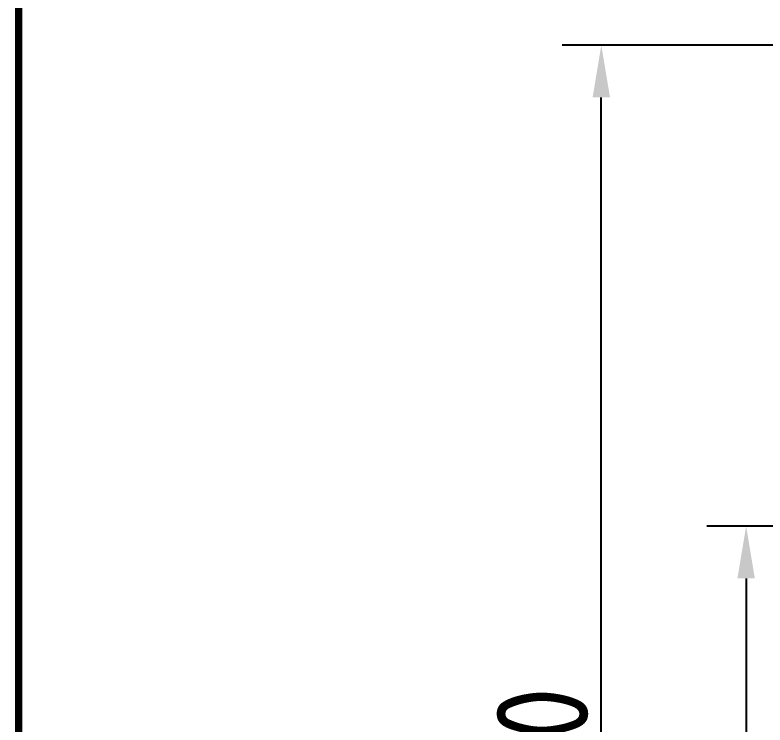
# Model space of a CAD drawing. Header units: millimetres. Extents: x 89051 to 218395, y -330386 to -125649.
# Drawn here: x 97351 to 97924, y -132870 to -132327 of the extents above; entities that cross this region are included whole.
import ezdxf

# ---------------------------------------------------------------- set-up
doc = ezdxf.new("R2010")
doc.units = ezdxf.units.MM
doc.header["$LTSCALE"] = 13
doc.layers.add('1', color=4, linetype='Continuous')
doc.layers.add('标注、文本', color=3, linetype='Continuous', lineweight=25)
doc.styles.get("Standard").update_dxf_attribs({"font": 'gbenor.shx', "bigfont": 'gbcbig.shx'})
doc.dimstyles.new('1-15', dxfattribs={"dimscale": 20, "dimtxt": 3.5, "dimasz": 2, "dimexe": 1.5, "dimexo": 0.5, "dimgap": 0.5, "dimtad": 1, "dimtoh": 1, "dimdec": 1, "dimdsep": 46, "dimtxsty": 'Standard', "dimcen": 2.5, "dimclrd": 3, "dimclre": 3, "dimclrt": 3, "dimadec": 0, "dimazin": 2, "dimtfac": 1, "dimtdec": 1, "dimtmove": 0, "dimatfit": 2, "dimfxl": 1, "dimarcsym": 0})

# ---------------------------------------------------------------- blocks, each defined once
blk = doc.blocks.new('*D584')
at = {"layer": 'Defpoints', "color": 0, "transparency": 16777216}
for p in [(97799.17, -132350.35), (98326.22, -132350.35), (98097.17, -133473.99)]:
    blk.add_point(p, dxfattribs=at)
at = {"layer": '标注、文本', "color": 3, "lineweight": -2, "transparency": 16777216}
for p, q in [((98316.22, -132350.35), (97769.17, -132350.35)), ((97799.17, -133433.99), (97799.17, -132390.35)), ((98087.17, -133473.99), (97769.17, -133473.99))]:
    blk.add_line(p, q, dxfattribs=at)
at = {"layer": '标注、文本', "color": 3, "transparency": 16777216}
for points in [[(97792.51, -132390.35), (97805.84, -132390.35), (97799.17, -132350.35)], [(97792.51, -133433.99), (97805.84, -133433.99), (97799.17, -133473.99)]]:
    blk.add_solid(points, dxfattribs=at)
at = {"layer": '标注、文本', "color": 3, "transparency": 16777216, "insert": (97754.17, -132912.17), "char_height": 70, "attachment_point": 5, "rotation": 90}
blk.add_mtext('1170', dxfattribs=at)
blk = doc.blocks.new('*D585')
at = {"layer": 'Defpoints', "color": 0, "transparency": 16777216}
for p in [(98097.17, -132717.98), (97909.98, -133473.99), (98097.17, -133473.99)]:
    blk.add_point(p, dxfattribs=at)
at = {"layer": '标注、文本', "color": 3, "lineweight": -2, "transparency": 16777216}
for p, q in [((98087.17, -132717.98), (97879.98, -132717.98)), ((97909.98, -132757.98), (97909.98, -133433.99)), ((98087.17, -133473.99), (97879.98, -133473.99))]:
    blk.add_line(p, q, dxfattribs=at)
at = {"layer": '标注、文本', "color": 3, "transparency": 16777216}
for points in [[(97903.31, -132757.98), (97916.64, -132757.98), (97909.98, -132717.98)], [(97903.31, -133433.99), (97916.64, -133433.99), (97909.98, -133473.99)]]:
    blk.add_solid(points, dxfattribs=at)
at = {"layer": '标注、文本', "color": 3, "transparency": 16777216, "insert": (97864.98, -133095.98), "char_height": 70, "attachment_point": 5, "rotation": 90}
blk.add_mtext('786', dxfattribs=at)

msp = doc.modelspace()

# ---------------------------------------------------------------- linework, layer by layer
at = {"layer": '1', "color": 0, "lineweight": 40, "const_width": 5.53}
msp.add_lwpolyline([(97353.44, -135980.8), (103415.73, -135980.8), (103415.73, -131623.54), (97353.44, -131623.54), (97353.44, -135980.8)], dxfattribs=at)

# ---------------------------------------------------------------- dimensions: what is measured, and where the dimension line sits
at = {"layer": '标注、文本'}
for base, p1, p2, text, picture, middle in [((97799.17, -132350.35), (98097.17, -133473.99), (98326.22, -132350.35), '1170', '*D584', (97754.17, -132912.17)), ((97909.98, -133473.99), (98097.17, -132717.98), (98097.17, -133473.99), '786', '*D585', (97864.98, -133095.98))]:
    dim = msp.add_linear_dim(base=base, p1=p1, p2=p2, angle=90, text=text, dimstyle='1-15', dxfattribs=at)
    dim.commit()
    dim.dimension.update_dxf_attribs({"geometry": picture, "text_midpoint": middle})

doc.saveas('drawing.dxf')
